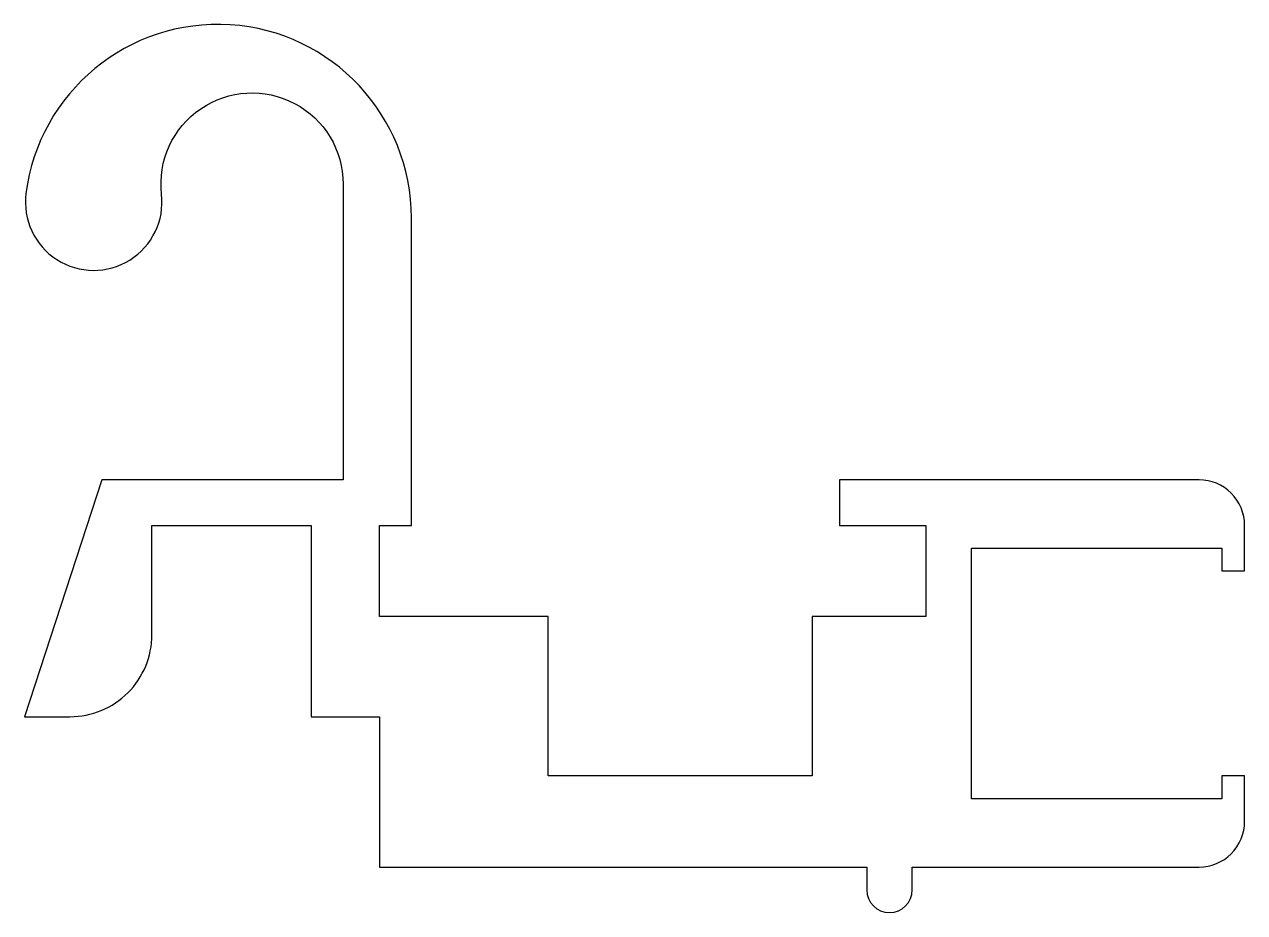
# Model space of a CAD drawing. Extents: x -644.9 to -618.1, y 81.4 to 100.9.
import ezdxf

# ---------------------------------------------------------------- set-up
doc = ezdxf.new("R2010")
doc.units = 0
doc.layers.add('ANA', color=220, linetype='CONTINUOUS')

msp = doc.modelspace()

# ---------------------------------------------------------------- linework, layer by layer
at = {"layer": 'ANA', "color": 0}
msp.add_lwpolyline([(-637.13, 85.731), (-637.13, 82.431), (-626.43, 82.431), (-626.43, 81.931, 1), (-625.43, 81.931), (-625.43, 82.431), (-619.13, 82.431, 0.414214), (-618.13, 83.431), (-618.13, 84.431), (-618.63, 84.431), (-618.63, 83.931), (-624.13, 83.931), (-624.13, 89.431), (-618.63, 89.431), (-618.63, 88.931), (-618.13, 88.931), (-618.13, 89.931, 0.414214), (-619.13, 90.931), (-627.03, 90.931), (-627.03, 89.931), (-625.13, 89.931), (-625.13, 87.931), (-627.63, 87.931), (-627.63, 84.431), (-633.43, 84.431), (-633.43, 87.931), (-637.13, 87.931), (-637.13, 89.931), (-636.43, 89.931), (-636.43, 96.681, 0.938143), (-644.896, 97.221, 1.128234), (-641.918, 97.2, -1.058214), (-637.93, 97.426), (-637.93, 90.931), (-643.23, 90.931), (-644.93, 85.731), (-643.93, 85.731, 0.414214), (-642.13, 87.531), (-642.13, 89.931), (-638.63, 89.931), (-638.63, 85.731)], format="xyb", close=True, dxfattribs=at)

doc.saveas('drawing.dxf')
